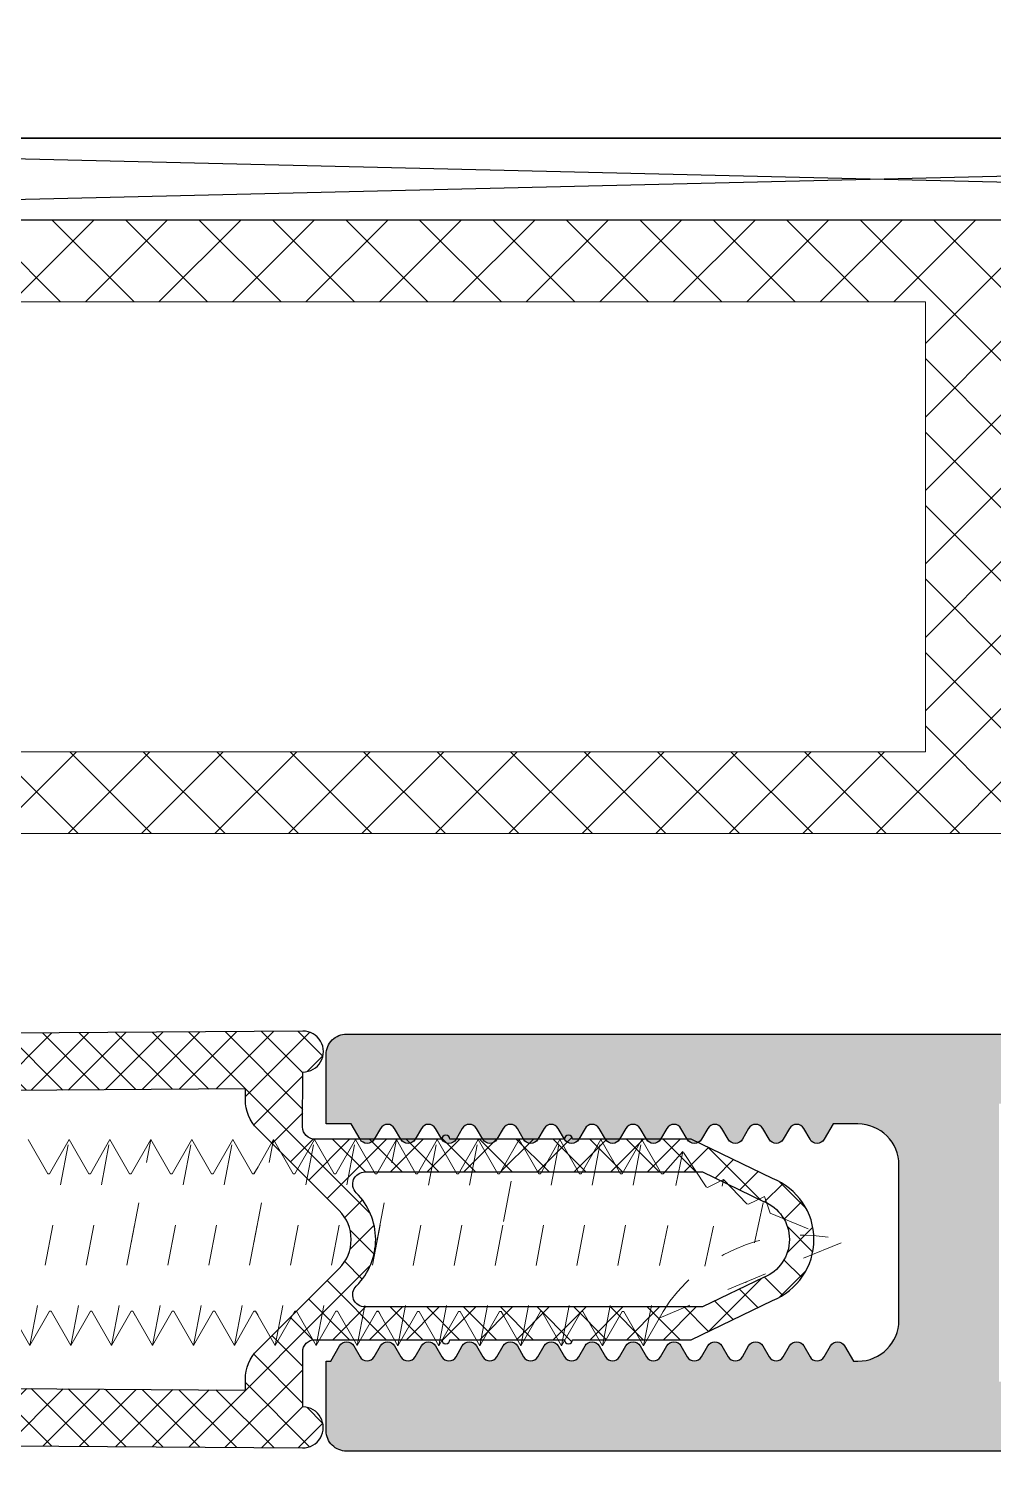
# Model space of a CAD drawing. Header units: inches. Extents: x -772 to 6765, y -813 to 4093.
# Drawn here: x -64.042 to -61.685, y 793.797 to 797.342 of the extents above; entities that cross this region are included whole.
import ezdxf

# ---------------------------------------------------------------- set-up
doc = ezdxf.new("R2010")
doc.units = ezdxf.units.IN
doc.header["$MEASUREMENT"] = 0
doc.linetypes.add('HIDDEN2', pattern=[0.1875, 0.125, -0.0625])
for name, color, linetype in [('aksoy_block', 7, 'Continuous'), ('aksoy_detaytarama', 252, 'Continuous'), ('aksoy_pvc', 245, 'Continuous'), ('H_FAC_Giydirme', 100, 'Continuous'), ('H_FAC_Metal', 181, 'Continuous')]:
    doc.layers.add(name, color=color, linetype=linetype)
doc.layers.add('aksoy_vida', color=8, linetype='Continuous', lineweight=0)

# ---------------------------------------------------------------- blocks, each defined once
blk = doc.blocks.new('RYN_0342506', base_point=(58, 24.6))
at = {"layer": 'aksoy_detaytarama', "ltscale": 0.1, "extrusion": (0, 0, -1)}
h = blk.add_hatch(color=256, dxfattribs=at)
h.dxf.hatch_style = 1
h.paths.add_polyline_path([(-88.14999999990687, 52.99999999976717), (-88.14999999990687, 46.1999999997206), (-74.44999999995343, 46.1999999997206), (-74.44999999995343, 52.99999999976717)], flags=16)
edge = h.paths.add_edge_path()
edge.add_arc((-87.64998842345085, 72.09998842305504), 0.5000115766671682, 450.0013265422685, 539.9986734577313)
edge.add_line((-88.14999999990687, 72.0999999998603), (-88.14999999990687, 54.69999999983702))
edge.add_line((-88.14999999990687, 54.6999999997206), (-58.49999999990541, 54.6999999997206))
edge.add_arc((-58.5, 54.1999999997206), 0.5, 360, 450, ccw=False)
edge.add_line((-58, 54.1999999997206), (-58, 52.49999999976717))
edge.add_line((-58, 52.49999999976717), (-58.11028856829944, 52.49999999976717))
edge.add_line((-58.11028856830671, 52.49999999976717), (-58.32679491925228, 52.12499999976717))
edge.add_arc((-58.5, 52.2249999998603), 0.199999999999917, 210.0000000000001, 329.99999999999994, ccw=False)
edge.add_line((-58.67320508067496, 52.12499999976717), (-58.82679491916133, 52.3910254035145))
edge.add_arc((-59, 52.2910254036542), 0.1999999999999153, 389.9999999999992, 510.0000000000007)
edge.add_line((-59.17320508067496, 52.3910254035145), (-59.32679491916133, 52.12499999976717))
edge.add_arc((-59.5, 52.2249999998603), 0.199999999999917, 210.0000000000001, 329.99999999999994, ccw=False)
edge.add_line((-59.67320508067496, 52.12499999976717), (-59.82679491916133, 52.3910254035145))
edge.add_arc((-60, 52.2910254036542), 0.1999999999999153, 389.9999999999992, 510.0000000000007)
edge.add_line((-60.17320508067496, 52.3910254035145), (-60.32679491916133, 52.12499999976717))
edge.add_arc((-60.5, 52.2249999998603), 0.199999999999917, 210.0000000000001, 329.99999999999994, ccw=False)
edge.add_line((-60.67320508067496, 52.12499999976717), (-60.82679491916133, 52.3910254035145))
edge.add_arc((-61, 52.2910254036542), 0.1999999999999153, 389.9999999999992, 510.0000000000007)
edge.add_line((-61.17320508067496, 52.3910254035145), (-61.32679491916133, 52.12499999976717))
edge.add_arc((-61.5, 52.2249999998603), 0.199999999999917, 210.0000000000001, 329.99999999999994, ccw=False)
edge.add_line((-61.67320508067496, 52.12499999976717), (-61.82679491916133, 52.3910254035145))
edge.add_arc((-62, 52.2910254036542), 0.1999999999999153, 389.9999999999992, 510.0000000000007)
edge.add_line((-62.17320508067496, 52.3910254035145), (-62.32679491916133, 52.12499999976717))
edge.add_arc((-62.5, 52.2249999998603), 0.199999999999917, 210.0000000000001, 329.99999999999994, ccw=False)
edge.add_line((-62.67320508067496, 52.12499999976717), (-62.82679491916133, 52.3910254035145))
edge.add_arc((-63, 52.2910254036542), 0.1999999999999153, 389.9999999999992, 510.0000000000007)
edge.add_line((-63.17320508067496, 52.3910254035145), (-63.32679491916133, 52.12499999976717))
edge.add_arc((-63.5, 52.2249999998603), 0.199999999999917, 210.0000000000001, 329.99999999999994, ccw=False)
edge.add_line((-63.67320508067496, 52.12499999976717), (-63.82679491916133, 52.3910254035145))
edge.add_arc((-64, 52.2910254036542), 0.1999999999999153, 389.9999999999992, 510.0000000000007)
edge.add_line((-64.17320508067496, 52.3910254035145), (-64.32679491916133, 52.12499999976717))
edge.add_arc((-64.5, 52.2249999998603), 0.199999999999917, 210.0000000000001, 329.99999999999994, ccw=False)
edge.add_line((-64.67320508067496, 52.12499999976717), (-64.82679491916133, 52.3910254035145))
edge.add_arc((-65, 52.2910254036542), 0.1999999999999153, 389.9999999999992, 510.0000000000007)
edge.add_line((-65.17320508067496, 52.3910254035145), (-65.32679491916133, 52.12499999976717))
edge.add_arc((-65.5, 52.2249999998603), 0.199999999999917, 210.0000000000001, 329.99999999999994, ccw=False)
edge.add_line((-65.67320508067496, 52.12499999976717), (-65.82679491916133, 52.3910254035145))
edge.add_arc((-66, 52.2910254036542), 0.1999999999999153, 389.9999999999992, 510.0000000000007)
edge.add_line((-66.17320508067496, 52.3910254035145), (-66.32679491916133, 52.12499999976717))
edge.add_arc((-66.5, 52.2249999998603), 0.199999999999917, 210.0000000000001, 329.99999999999994, ccw=False)
edge.add_line((-66.67320508067496, 52.12499999976717), (-66.82679491916133, 52.3910254035145))
edge.add_arc((-67, 52.2910254036542), 0.1999999999999153, 389.9999999999992, 510.0000000000007)
edge.add_line((-67.17320508067496, 52.3910254035145), (-67.32679491916133, 52.12499999976717))
edge.add_arc((-67.5, 52.2249999998603), 0.199999999999917, 210.0000000000001, 329.99999999999994, ccw=False)
edge.add_line((-67.67320508067496, 52.12499999976717), (-67.82679491916133, 52.3910254035145))
edge.add_arc((-68, 52.2910254036542), 0.1999999999999153, 389.9999999999992, 510.0000000000007)
edge.add_line((-68.17320508067496, 52.3910254035145), (-68.32679491916133, 52.12499999976717))
edge.add_arc((-68.5, 52.2249999998603), 0.199999999999917, 210.0000000000001, 329.99999999999994, ccw=False)
edge.add_line((-68.67320508067496, 52.12499999976717), (-68.82679491916133, 52.3910254035145))
edge.add_arc((-69, 52.2910254036542), 0.1999999999999153, 389.9999999999992, 510.0000000000007)
edge.add_line((-69.17320508067496, 52.3910254035145), (-69.32679491916133, 52.12499999976717))
edge.add_arc((-69.5, 52.2249999998603), 0.199999999999917, 210.0000000000001, 329.99999999999994, ccw=False)
edge.add_line((-69.67320508067496, 52.12499999976717), (-69.8267949174442, 52.3910254035145))
edge.add_arc((-69.99999999825377, 52.2910254036542), 0.1999999999999117, 389.9999999999974, 510.0000000000026)
edge.add_line((-70.17320507904515, 52.3910254035145), (-70.32679491924864, 52.12499999976717))
edge.add_arc((-70.5, 52.2249999998603), 0.199999999999917, 210.0000000000001, 329.99999999999994, ccw=False)
edge.add_line((-70.67320508067496, 52.12499999976717), (-70.88971143162053, 52.49999999976717))
edge.add_line((-70.88971143169329, 52.49999999976717), (-70.99999999998909, 52.49999999976717))
edge.add_arc((-71, 51.49999999976717), 0.9999999999999929, 449.9999999999995, 540.0000000000005)
edge.add_line((-72, 51.49999999976717), (-72, 47.6999999997206))
edge.add_arc((-71, 47.6999999997206), 1.000000000000007, 540.0000000000005, 629.9999999999995)
edge.add_line((-71, 46.6999999997206), (-70.3897114317042, 46.6999999997206))
edge.add_line((-70.38971143169329, 46.6999999997206), (-70.17320508074772, 47.0749999997206))
edge.add_arc((-70, 46.9749999998603), 0.199999999999917, 390.00000000000006, 509.9999999999999, ccw=False)
edge.add_line((-69.82679491920862, 47.0749999997206), (-69.67320508072225, 46.80897459597327))
edge.add_arc((-69.5, 46.9089745960664), 0.1999999999999135, 569.9999999999984, 690.0000000000016)
edge.add_line((-69.32679491920862, 46.80897459597327), (-69.17320508072225, 47.0749999997206))
edge.add_arc((-69, 46.9749999998603), 0.199999999999917, 390.00000000000006, 509.9999999999999, ccw=False)
edge.add_line((-68.82679491920862, 47.0749999997206), (-68.67320508072225, 46.80897459597327))
edge.add_arc((-68.5, 46.9089745960664), 0.1999999999999135, 569.9999999999984, 690.0000000000016)
edge.add_line((-68.32679491920862, 46.80897459597327), (-68.17320508072225, 47.0749999997206))
edge.add_arc((-68, 46.9749999998603), 0.199999999999917, 390.00000000000006, 509.9999999999999, ccw=False)
edge.add_line((-67.82679491920862, 47.0749999997206), (-67.67320508072225, 46.80897459597327))
edge.add_arc((-67.5, 46.9089745960664), 0.1999999999999135, 569.9999999999984, 690.0000000000016)
edge.add_line((-67.32679491920862, 46.80897459597327), (-67.17320508072225, 47.0749999997206))
edge.add_arc((-67, 46.9749999998603), 0.199999999999917, 390.00000000000006, 509.9999999999999, ccw=False)
edge.add_line((-66.82679491920862, 47.0749999997206), (-66.67320508072225, 46.80897459597327))
edge.add_arc((-66.5, 46.9089745960664), 0.1999999999999135, 569.9999999999984, 690.0000000000016)
edge.add_line((-66.32679491920862, 46.80897459597327), (-66.17320508072225, 47.0749999997206))
edge.add_arc((-66, 46.9749999998603), 0.199999999999917, 390.00000000000006, 509.9999999999999, ccw=False)
edge.add_line((-65.82679491920862, 47.0749999997206), (-65.67320508072225, 46.80897459597327))
edge.add_arc((-65.5, 46.9089745960664), 0.1999999999999135, 569.9999999999984, 690.0000000000016)
edge.add_line((-65.32679491920862, 46.80897459597327), (-65.17320508072225, 47.0749999997206))
edge.add_arc((-65, 46.9749999998603), 0.199999999999917, 390.00000000000006, 509.9999999999999, ccw=False)
edge.add_line((-64.82679491920862, 47.0749999997206), (-64.67320508072225, 46.80897459597327))
edge.add_arc((-64.5, 46.9089745960664), 0.1999999999999135, 569.9999999999984, 690.0000000000016)
edge.add_line((-64.32679491920862, 46.80897459597327), (-64.17320508072225, 47.0749999997206))
edge.add_arc((-64, 46.9749999998603), 0.199999999999917, 390.00000000000006, 509.9999999999999, ccw=False)
edge.add_line((-63.82679491920862, 47.0749999997206), (-63.67320508072225, 46.80897459597327))
edge.add_arc((-63.5, 46.9089745960664), 0.1999999999999135, 569.9999999999984, 690.0000000000016)
edge.add_line((-63.32679491920862, 46.80897459597327), (-63.17320508072225, 47.0749999997206))
edge.add_arc((-63, 46.9749999998603), 0.199999999999917, 390.00000000000006, 509.9999999999999, ccw=False)
edge.add_line((-62.82679491920862, 47.0749999997206), (-62.67320508072225, 46.80897459597327))
edge.add_arc((-62.5, 46.9089745960664), 0.1999999999999135, 569.9999999999984, 690.0000000000016)
edge.add_line((-62.32679491920862, 46.80897459597327), (-62.17320508072225, 47.0749999997206))
edge.add_arc((-62, 46.9749999998603), 0.199999999999917, 390.00000000000006, 509.9999999999999, ccw=False)
edge.add_line((-61.82679491920862, 47.0749999997206), (-61.67320508072225, 46.80897459597327))
edge.add_arc((-61.5, 46.9089745960664), 0.1999999999999135, 569.9999999999984, 690.0000000000016)
edge.add_line((-61.32679491920862, 46.80897459597327), (-61.17320508072225, 47.0749999997206))
edge.add_arc((-61, 46.9749999998603), 0.199999999999917, 390.00000000000006, 509.9999999999999, ccw=False)
edge.add_line((-60.82679491920862, 47.0749999997206), (-60.67320508072225, 46.80897459597327))
edge.add_arc((-60.5, 46.9089745960664), 0.1999999999999135, 569.9999999999984, 690.0000000000016)
edge.add_line((-60.32679491920862, 46.80897459597327), (-60.17320508072225, 47.0749999997206))
edge.add_arc((-60, 46.9749999998603), 0.199999999999917, 390.00000000000006, 509.9999999999999, ccw=False)
edge.add_line((-59.82679491920862, 47.0749999997206), (-59.67320508072225, 46.80897459597327))
edge.add_arc((-59.5, 46.9089745960664), 0.1999999999999135, 569.9999999999984, 690.0000000000016)
edge.add_line((-59.32679491920862, 46.80897459597327), (-59.17320508072225, 47.0749999997206))
edge.add_arc((-59, 46.9749999998603), 0.199999999999917, 390.00000000000006, 509.9999999999999, ccw=False)
edge.add_line((-58.82679491920862, 47.0749999997206), (-58.61028856826306, 46.6999999997206))
edge.add_line((-58.61028856830671, 46.6999999997206), (-58.00000000000728, 46.6999999997206))
edge.add_line((-58, 46.6999999997206), (-58, 44.99999999976717))
edge.add_arc((-58.5, 44.99999999976717), 0.5000000000000142, 270.0000000000016, 359.99999999999835, ccw=False)
edge.add_line((-58.5, 44.49999999976717), (-88.15000000000146, 44.49999999976718))
edge.add_line((-88.14999999990687, 44.49999999976717), (-88.14999999990687, 27.09999999974389))
edge.add_arc((-87.64998842345085, 27.1000115761999), 0.5000115766671673, 540.0013265422685, 629.9986734577316)
edge.add_line((-87.64999999990687, 26.5999999998603), (-79.8499999999076, 26.5999999998603))
edge.add_line((-79.84999999997672, 26.5999999998603), (-79.84999999997672, 32.90099999983795))
edge.add_arc((-78.64999999990687, 32.90099999983795), 1.200000000035305, 450.00000000165096, 540.0000000016495, ccw=False)
edge.add_line((-78.64999999990687, 34.10099999979138), (-75.14999999760039, 34.10099999979138))
edge.add_arc((-75.14999999769498, 33.60099999979138), 0.4999999999997726, 359.9999999999739, 450.00000000002603, ccw=False)
edge.add_line((-74.64999999769498, 33.60099999979138), (-74.64999999769498, 32.20163505629171))
edge.add_arc((-74.9499884248944, 32.19899999978952), 0.2999999999957435, 269.9999999913433, 360.50326520220784, ccw=False)
edge.add_line((-74.9499884248944, 31.89899999974295), (-75.14998842477507, 31.89899999974295))
edge.add_arc((-75.14998842484783, 32.39899999974295), 0.5000000000195541, 539.99999996222, 629.9999999977592, ccw=False)
edge.add_line((-75.64998842484783, 32.39899999997579), (-75.64998842456771, 32.89899999962654))
edge.add_line((-75.64998842449859, 32.89899999974295), (-77.6499999999287, 32.89886030764319))
edge.add_line((-77.64999999990687, 32.89886030764319), (-77.64999967836047, 29.59892105893232))
edge.add_line((-77.64999967836775, 29.59892105893232), (-77.84999967836848, 29.39892105897889))
edge.add_line((-77.8499996784376, 29.39892105897889), (-77.65000032152966, 29.19892105902545))
edge.add_line((-77.6500003215624, 29.19892105902545), (-77.65000000001237, 25.89899999974295))
edge.add_line((-77.64999999990687, 25.89899999974295), (-75.64999999990687, 25.89899999974295))
edge.add_line((-75.64999999990687, 25.89899999974295), (-75.64999999760039, 26.39899999974295))
edge.add_arc((-75.14999999769498, 26.39899999974295), 0.4999999999997726, 449.9999999999739, 540.0000000000261, ccw=False)
edge.add_line((-75.14999999769498, 26.89899999974295), (-74.94999999769789, 26.89899999974295))
edge.add_arc((-74.94999999762513, 26.59899999969639), 0.300000000025193, 359.999999995918, 449.99999999574385, ccw=False)
edge.add_line((-74.64999999769498, 26.59899999969639), (-74.65000000000146, 25.09999999892898))
edge.add_arc((-75.14999999990687, 25.0999999998603), 0.49999999997695, 269.99999999735866, 359.9999999092598, ccw=False)
edge.add_line((-75.14999999990687, 24.5999999998603), (-220.6499999999069, 24.59999999986033))
edge.add_arc((-220.6499969592551, 25.10000304039568), 0.5000030407071934, 540.0003484361993, 629.9996515638006, ccw=False)
edge.add_line((-221.1499999999069, 25.0999999998603), (-221.1499999999069, 74.0999999998603))
edge.add_arc((-220.6499969592551, 74.0999969590921), 0.5000030407071934, 450.0003484361994, 539.9996515638006, ccw=False)
edge.add_line((-220.6499999999069, 74.5999999998603), (-75.14999999990687, 74.59999999986027))
edge.add_arc((-75.14999999990687, 74.0999999998603), 0.4999999999769536, 360.00000009074057, 450.0000000026409, ccw=False)
edge.add_line((-74.64999999990687, 74.1000000005588), (-74.64999999760039, 72.60099999979138))
edge.add_arc((-74.94999999762513, 72.60099999979138), 0.3000000000251944, 270.0000000042559, 360.0000000040817, ccw=False)
edge.add_line((-74.94999999762513, 72.30099999974482), (-75.14999999762222, 72.30099999974482))
edge.add_arc((-75.14999999769498, 72.80099999974482), 0.4999999999997726, 179.9999999999739, 270.00000000002603, ccw=False)
edge.add_line((-75.64999999769498, 72.80099999974482), (-75.65000000000146, 73.30099999974482))
edge.add_line((-75.64999999990687, 73.30099999974482), (-77.64999999990687, 73.30099999974482))
edge.add_line((-77.64999999990687, 73.30099999974482), (-77.6500003214569, 70.00107894046232))
edge.add_line((-77.6500003215624, 70.00107894046232), (-77.84999967847034, 69.80107894050889))
edge.add_line((-77.8499996784376, 69.80107894050889), (-77.64999967843687, 69.60107894055545))
edge.add_line((-77.64999967836775, 69.60107894055545), (-77.64999999991414, 66.30113969184458))
edge.add_line((-77.64999999990687, 66.30113969184458), (-75.64998842447676, 66.30099999974482))
edge.add_line((-75.64998842449859, 66.30099999974482), (-75.64998842477871, 66.80099999939557))
edge.add_arc((-75.14998842484783, 66.80099999974482), 0.5000000000195541, 450.0000000022407, 540.00000003778, ccw=False)
edge.add_line((-75.14998842484783, 67.30099999974482), (-74.94998842496716, 67.30099999974482))
edge.add_arc((-74.9499884248944, 67.00099999969825), 0.2999999999957454, 359.496734797793, 450.00000000865623, ccw=False)
edge.add_line((-74.64999999769498, 66.99836494331248), (-74.64999999769498, 65.5989999998128))
edge.add_arc((-75.14999999769498, 65.59899999969639), 0.4999999999997726, 269.9999999999739, 360.00000000002603, ccw=False)
edge.add_line((-75.14999999769498, 65.09899999969639), (-78.65000000000146, 65.09899999969639))
edge.add_arc((-78.64999999990687, 66.29899999988265), 1.200000000035288, 539.9999999983498, 629.9999999983497, ccw=False)
edge.add_line((-79.84999999997672, 66.29899999988265), (-79.84999999997672, 72.5999999998603))
edge.add_line((-79.84999999997672, 72.5999999998603), (-87.64999999997599, 72.5999999998603))
h.paths.add_polyline_path([(-218.6499999999069, 72.39999999967404), (-203.1499999999069, 72.39999999967404), (-202.1499999999069, 72.0999999998603), (-184.1499999999069, 72.0999999998603), (-183.1499999999069, 72.39999999967404), (-132.1499999999069, 72.39999999967404), (-131.1499999999069, 72.0999999998603), (-127.1499999999069, 72.0999999998603), (-126.1499999999069, 72.39999999967404), (-90.14999999990687, 72.39999999967404), (-90.14999999990687, 26.7999999995809), (-126.1499999999069, 26.7999999995809), (-127.1499999999069, 27.0999999998603), (-131.1499999999069, 27.0999999998603), (-132.1499999999069, 26.7999999995809), (-183.1539999999804, 26.7999999995809), (-183.1499999999069, 26.7999999995809), (-184.1499999999069, 27.0999999998603), (-202.1499999999069, 27.0999999998603), (-203.1499999999069, 26.7999999995809), (-218.6499999999069, 26.7999999995809)], flags=16)
at = {"layer": 'H_FAC_Giydirme', "extrusion": (0, 0, -1)}
blk.add_lwpolyline([(-88.14999999990687, 54.6999999997206), (-58.5, 54.6999999997206, -0.414213562373095), (-58, 54.1999999997206), (-58, 52.49999999976717), (-58.11028856830671, 52.49999999976717), (-58.32679491920862, 52.12499999976717, -0.577350269189625), (-58.67320508067496, 52.12499999976717), (-58.82679491920862, 52.3910254035145, 0.5773502691896374), (-59.17320508067496, 52.3910254035145), (-59.32679491920862, 52.12499999976717, -0.577350269189625), (-59.67320508067496, 52.12499999976717), (-59.82679491920862, 52.3910254035145, 0.5773502691896374), (-60.17320508067496, 52.3910254035145), (-60.32679491920862, 52.12499999976717, -0.577350269189625), (-60.67320508067496, 52.12499999976717), (-60.82679491920862, 52.3910254035145, 0.5773502691896374), (-61.17320508067496, 52.3910254035145), (-61.32679491920862, 52.12499999976717, -0.577350269189625), (-61.67320508067496, 52.12499999976717), (-61.82679491920862, 52.3910254035145, 0.5773502691896374), (-62.17320508067496, 52.3910254035145), (-62.32679491920862, 52.12499999976717, -0.577350269189625), (-62.67320508067496, 52.12499999976717), (-62.82679491920862, 52.3910254035145, 0.5773502691896374), (-63.17320508067496, 52.3910254035145), (-63.32679491920862, 52.12499999976717, -0.577350269189625), (-63.67320508067496, 52.12499999976717), (-63.82679491920862, 52.3910254035145, 0.5773502691896374), (-64.17320508067496, 52.3910254035145), (-64.32679491920862, 52.12499999976717, -0.577350269189625), (-64.67320508067496, 52.12499999976717), (-64.82679491920862, 52.3910254035145, 0.5773502691896374), (-65.17320508067496, 52.3910254035145), (-65.32679491920862, 52.12499999976717, -0.577350269189625), (-65.67320508067496, 52.12499999976717), (-65.82679491920862, 52.3910254035145, 0.5773502691896374), (-66.17320508067496, 52.3910254035145), (-66.32679491920862, 52.12499999976717, -0.577350269189625), (-66.67320508067496, 52.12499999976717), (-66.82679491920862, 52.3910254035145, 0.5773502691896374), (-67.17320508067496, 52.3910254035145), (-67.32679491920862, 52.12499999976717, -0.577350269189625), (-67.67320508067496, 52.12499999976717), (-67.82679491920862, 52.3910254035145, 0.5773502691896374), (-68.17320508067496, 52.3910254035145), (-68.32679491920862, 52.12499999976717, -0.577350269189625), (-68.67320508067496, 52.12499999976717), (-68.82679491920862, 52.3910254035145, 0.5773502691896374), (-69.17320508067496, 52.3910254035145), (-69.32679491920862, 52.12499999976717, -0.577350269189625), (-69.67320508067496, 52.12499999976717), (-69.8267949174624, 52.3910254035145, 0.5773502691896581), (-70.17320507904515, 52.3910254035145), (-70.32679491920862, 52.12499999976717, -0.577350269189625), (-70.67320508067496, 52.12499999976717), (-70.88971143169329, 52.49999999976717), (-71, 52.49999999976717, 0.4142135623730992), (-72, 51.49999999976717), (-72, 47.6999999997206, 0.4142135623730909), (-71, 46.6999999997206), (-70.38971143169329, 46.6999999997206), (-70.17320508067496, 47.0749999997206, -0.577350269189625), (-69.82679491920862, 47.0749999997206), (-69.67320508067496, 46.80897459597327, 0.5773502691896415), (-69.32679491920862, 46.80897459597327), (-69.17320508067496, 47.0749999997206, -0.577350269189625), (-68.82679491920862, 47.0749999997206), (-68.67320508067496, 46.80897459597327, 0.5773502691896415), (-68.32679491920862, 46.80897459597327), (-68.17320508067496, 47.0749999997206, -0.577350269189625), (-67.82679491920862, 47.0749999997206), (-67.67320508067496, 46.80897459597327, 0.5773502691896415), (-67.32679491920862, 46.80897459597327), (-67.17320508067496, 47.0749999997206, -0.577350269189625), (-66.82679491920862, 47.0749999997206), (-66.67320508067496, 46.80897459597327, 0.5773502691896415), (-66.32679491920862, 46.80897459597327), (-66.17320508067496, 47.0749999997206, -0.577350269189625), (-65.82679491920862, 47.0749999997206), (-65.67320508067496, 46.80897459597327, 0.5773502691896415), (-65.32679491920862, 46.80897459597327), (-65.17320508067496, 47.0749999997206, -0.577350269189625), (-64.82679491920862, 47.0749999997206), (-64.67320508067496, 46.80897459597327, 0.5773502691896415), (-64.32679491920862, 46.80897459597327), (-64.17320508067496, 47.0749999997206, -0.577350269189625), (-63.82679491920862, 47.0749999997206), (-63.67320508067496, 46.80897459597327, 0.5773502691896415), (-63.32679491920862, 46.80897459597327), (-63.17320508067496, 47.0749999997206, -0.577350269189625), (-62.82679491920862, 47.0749999997206), (-62.67320508067496, 46.80897459597327, 0.5773502691896415), (-62.32679491920862, 46.80897459597327), (-62.17320508067496, 47.0749999997206, -0.577350269189625), (-61.82679491920862, 47.0749999997206), (-61.67320508067496, 46.80897459597327, 0.5773502691896415), (-61.32679491920862, 46.80897459597327), (-61.17320508067496, 47.0749999997206, -0.577350269189625), (-60.82679491920862, 47.0749999997206), (-60.67320508067496, 46.80897459597327, 0.5773502691896415), (-60.32679491920862, 46.80897459597327), (-60.17320508067496, 47.0749999997206, -0.577350269189625), (-59.82679491920862, 47.0749999997206), (-59.67320508067496, 46.80897459597327, 0.5773502691896415), (-59.32679491920862, 46.80897459597327), (-59.17320508067496, 47.0749999997206, -0.577350269189625), (-58.82679491920862, 47.0749999997206), (-58.61028856830671, 46.6999999997206), (-58, 46.6999999997206), (-58, 44.99999999976717, -0.4142135623730784), (-58.5, 44.49999999976717), (-88.14999999990687, 44.49999999976717)], format="xyb", dxfattribs=at)
blk = doc.blocks.new('RYN_0535472', base_point=(-3.157513, 0))
at = {"layer": 'aksoy_vida', "linetype": 'HIDDEN2', "ltscale": 0.2}
for p, q in [((34.36511000000019, 6.515207000000373), (33.88521300000002, 5.675317000000177)), ((34.36511000000019, 6.515207000000373), (35.32499999999982, 1.475864000000001)), ((34.84508800000003, 5.675317000000177), (34.36511000000019, 6.515207000000373)), ((35.36497999999983, 6.515207000000373), (34.88508300000012, 5.675317000000177)), ((35.36497999999983, 6.515207000000373), (36.32486999999992, 1.475864000000001)), ((35.84495699999979, 5.675317000000177), (35.36497999999983, 6.515207000000373)), ((36.36484999999993, 6.515207000000373), (35.88495199999988, 5.675317000000177)), ((36.36484999999993, 6.515207000000373), (36.94336999999996, 3.47801999999956)), ((36.8448269999999, 5.675317000000177), (36.36484999999993, 6.515207000000373)), ((37.36511000000019, 6.515207000000373), (36.88521300000002, 5.675317000000177)), ((37.36511000000019, 6.515207000000373), (38.32499999999982, 1.475864000000001)), ((37.84508800000003, 5.675317000000177), (37.36511000000019, 6.515207000000373)), ((38.36497999999983, 6.515207000000373), (37.88508300000012, 5.675317000000177)), ((38.36497999999983, 6.515207000000373), (39.32486999999992, 1.475864000000001)), ((38.84495699999979, 5.675317000000177), (38.36497999999983, 6.515207000000373)), ((39.36484999999993, 6.515207000000373), (38.88495199999988, 5.675317000000177)), ((39.36484999999993, 6.515207000000373), (39.94336999999996, 3.47801999999956)), ((39.8448269999999, 5.675317000000177), (39.36484999999993, 6.515207000000373)), ((40.36511000000019, 6.515207000000373), (39.88521300000002, 5.675317000000177)), ((40.36511000000019, 6.515207000000373), (41.32499999999982, 1.475864000000001)), ((40.84508800000003, 5.675317000000177), (40.36511000000019, 6.515207000000373)), ((41.36497999999983, 6.515207000000373), (40.88508300000012, 5.675317000000177)), ((41.36497999999983, 6.515207000000373), (42.32486999999992, 1.475864000000001)), ((41.84495699999979, 5.675317000000177), (41.36497999999983, 6.515207000000373)), ((42.36484999999993, 6.515207000000373), (41.88495199999988, 5.675317000000177)), ((42.36484999999993, 6.515207000000373), (42.94336999999996, 3.47801999999956)), ((42.8448269999999, 5.675317000000177), (42.36484999999993, 6.515207000000373)), ((43.36511000000019, 6.518694000000323), (42.88521300000002, 5.678804000000127)), ((43.36511000000019, 6.518694000000323), (44.32499999999982, 1.47935200000029)), ((43.84508800000003, 5.678804000000127), (43.36511000000019, 6.518694000000323)), ((44.36497999999983, 6.518694000000323), (43.88508300000012, 5.678804000000127)), ((44.36497999999983, 6.518694000000323), (45.32486999999992, 1.47935200000029)), ((44.84495699999979, 5.678804000000127), (44.36497999999983, 6.518694000000323)), ((45.36484999999993, 6.518694000000323), (44.88495199999988, 5.678804000000127)), ((45.36484999999993, 6.518694000000323), (45.94336999999996, 3.48150700000042)), ((45.8448269999999, 5.678804000000127), (45.36484999999993, 6.518694000000323)), ((45.94336999999996, 5.781272999999601), (46.36471900000015, 6.518694000000323)), ((46.36471900000015, 6.518694000000323), (47.32460899999978, 1.47935200000029)), ((46.844697, 5.678804000000127), (46.36471900000015, 6.518694000000323)), ((47.3645889999998, 6.518694000000323), (46.8846910000002, 5.678804000000127)), ((47.3645889999998, 6.518694000000323), (48.324478, 1.47935200000029)), ((47.84456600000021, 5.678804000000127), (47.3645889999998, 6.518694000000323)), ((48.36445800000001, 6.518694000000323), (47.88456099999985, 5.678804000000127)), ((48.36445800000001, 6.518694000000323), (49.3243480000001, 1.47935200000029)), ((48.84443599999986, 5.678804000000127), (48.36445800000001, 6.518694000000323)), ((49.36432800000011, 6.518694000000323), (48.88443000000007, 5.678804000000127)), ((49.36432800000011, 6.518694000000323), (50.3242180000002, 1.770513999999821)), ((49.84430500000008, 5.678804000000127), (49.36432800000011, 6.518694000000323)), ((34.88508300000012, 5.675317000000177), (34.84508800000003, 5.675317000000177)), ((35.88495199999988, 5.675317000000177), (35.84495699999979, 5.675317000000177)), ((36.84337000000005, 5.678549999999632), (36.84521799999993, 5.675317000000177)), ((36.88482199999999, 5.675317000000177), (36.8448269999999, 5.675317000000177)), ((36.88521300000002, 5.675317000000177), (36.84521799999993, 5.675317000000177)), ((36.88482199999999, 5.675317000000177), (36.94336999999996, 5.777785000000222)), ((37.88508300000012, 5.675317000000177), (37.84508800000003, 5.675317000000177)), ((38.88495199999988, 5.675317000000177), (38.84495699999979, 5.675317000000177)), ((39.84337000000005, 5.678549999999632), (39.84521799999993, 5.675317000000177)), ((39.88482199999999, 5.675317000000177), (39.8448269999999, 5.675317000000177)), ((39.88521300000002, 5.675317000000177), (39.84521799999993, 5.675317000000177)), ((39.88482199999999, 5.675317000000177), (39.94336999999996, 5.777785000000222)), ((40.88508300000012, 5.675317000000177), (40.84508800000003, 5.675317000000177)), ((41.88495199999988, 5.675317000000177), (41.84495699999979, 5.675317000000177)), ((42.84337000000005, 5.682036999999582), (42.84521799999993, 5.678804000000127)), ((42.88482199999999, 5.675317000000177), (42.8448269999999, 5.675317000000177)), ((42.88521300000002, 5.678804000000127), (42.84521799999993, 5.678804000000127)), ((42.88482199999999, 5.675317000000177), (42.94336999999996, 5.777785000000222)), ((43.88508300000012, 5.678804000000127), (43.84508800000003, 5.678804000000127)), ((44.88495199999988, 5.678804000000127), (44.84495699999979, 5.678804000000127)), ((45.88482199999999, 5.678804000000127), (45.8448269999999, 5.678804000000127)), ((45.88482199999999, 5.678804000000127), (45.94336999999996, 5.781272999999601)), ((46.8846910000002, 5.678804000000127), (46.844697, 5.678804000000127)), ((47.88456099999985, 5.678804000000127), (47.84456600000021, 5.678804000000127)), ((48.88443000000007, 5.678804000000127), (48.84443599999986, 5.678804000000127)), ((54.19793200000004, 3.999050000000352), (49.75178199999982, 5.840704999999616)), ((51.86805400000003, 4.983586999999716), (51.87265800000023, 4.962209999999686)), ((50.86818499999981, 4.569427999999789), (51.32408699999996, 2.452554000000418)), ((36.84337000000005, 4.005065999999715), (37.32513100000006, 1.475864000000001)), ((39.84337000000005, 4.005065999999715), (40.32513100000006, 1.475864000000001)), ((42.84337000000005, 4.008554000000004), (43.32513100000006, 1.47935200000029)), ((52.08009600000014, 3.999023000000307), (52.32395700000006, 2.866713000000345)), ((52.46392900000001, 3.280802000000222), (54.19786699999986, 3.999023000000307)), ((45.94336999999996, 3.48150700000042), (46.32473900000014, 1.47935200000029)), ((52.46392900000001, 3.280802000000222), (52.32395700000006, 2.866713000000345)), ((51.89526999999998, 3.045256999999765), (51.32408699999996, 2.452554000000418)), ((51.89526999999998, 3.045256999999765), (51.93222100000003, 3.060561999999663)), ((52.32395700000006, 2.866713000000345), (51.93222100000003, 3.060561999999663)), ((50.89540100000022, 2.631097000000409), (50.3242180000002, 1.770513999999821)), ((50.89540100000022, 2.631097000000409), (50.93235099999993, 2.646402000000307)), ((51.32408699999996, 2.452554000000418), (50.93235099999993, 2.646402000000307)), ((34.80510800000002, 2.315754999999626), (34.32513100000006, 1.475864000000001)), ((34.80510800000002, 2.315754999999626), (34.84510300000011, 2.315754999999626)), ((35.32499999999982, 1.475864000000001), (34.84510300000011, 2.315754999999626)), ((35.80497800000012, 2.315754999999626), (35.32499999999982, 1.475864000000001)), ((35.80497800000012, 2.315754999999626), (35.84497199999987, 2.315754999999626)), ((36.32486999999992, 1.475864000000001), (35.84497199999987, 2.315754999999626)), ((36.80484699999988, 2.315754999999626), (36.32486999999992, 1.475864000000001)), ((36.80484699999988, 2.315754999999626), (36.84484199999997, 2.315754999999626)), ((36.84337000000005, 2.315754999999626), (36.84523300000001, 2.315754999999626)), ((36.84484199999997, 2.315754999999626), (36.94336999999996, 2.143315999999686)), ((37.32513100000006, 1.475864000000001), (36.84523300000001, 2.315754999999626)), ((37.80510800000002, 2.315754999999626), (37.32513100000006, 1.475864000000001)), ((37.80510800000002, 2.315754999999626), (37.84510300000011, 2.315754999999626)), ((38.32499999999982, 1.475864000000001), (37.84510300000011, 2.315754999999626)), ((38.80497800000012, 2.315754999999626), (38.32499999999982, 1.475864000000001)), ((38.80497800000012, 2.315754999999626), (38.84497199999987, 2.315754999999626)), ((39.32486999999992, 1.475864000000001), (38.84497199999987, 2.315754999999626)), ((39.80484699999988, 2.315754999999626), (39.32486999999992, 1.475864000000001)), ((39.80484699999988, 2.315754999999626), (39.84484199999997, 2.315754999999626)), ((39.84337000000005, 2.315754999999626), (39.84523300000001, 2.315754999999626)), ((39.84484199999997, 2.315754999999626), (39.94336999999996, 2.143315999999686)), ((40.32513100000006, 1.475864000000001), (39.84523300000001, 2.315754999999626)), ((40.80510800000002, 2.315754999999626), (40.32513100000006, 1.475864000000001)), ((40.80510800000002, 2.315754999999626), (40.84510300000011, 2.315754999999626)), ((41.32499999999982, 1.475864000000001), (40.84510300000011, 2.315754999999626)), ((41.80497800000012, 2.315754999999626), (41.32499999999982, 1.475864000000001)), ((41.80497800000012, 2.315754999999626), (41.84497199999987, 2.315754999999626)), ((42.32486999999992, 1.475864000000001), (41.84497199999987, 2.315754999999626)), ((42.80484699999988, 2.315754999999626), (42.32486999999992, 1.475864000000001)), ((42.80484699999988, 2.315754999999626), (42.84484199999997, 2.315754999999626)), ((42.84337000000005, 2.319241999999576), (42.84523300000001, 2.319241999999576)), ((42.84484199999997, 2.315754999999626), (42.94336999999996, 2.143315999999686)), ((43.32513100000006, 1.47935200000029), (42.84523300000001, 2.319241999999576)), ((43.80510800000002, 2.319241999999576), (43.32513100000006, 1.47935200000029)), ((43.80510800000002, 2.319241999999576), (43.84510300000011, 2.319241999999576)), ((44.32499999999982, 1.47935200000029), (43.84510300000011, 2.319241999999576)), ((44.80497800000012, 2.319241999999576), (44.32499999999982, 1.47935200000029)), ((44.80497800000012, 2.319241999999576), (44.84497199999987, 2.319241999999576)), ((45.32486999999992, 1.47935200000029), (44.84497199999987, 2.319241999999576)), ((45.80484699999988, 2.319241999999576), (45.32486999999992, 1.47935200000029)), ((45.80484699999988, 2.319241999999576), (45.84484199999997, 2.319241999999576)), ((45.84484199999997, 2.319241999999576), (45.94336999999996, 2.146802999999636)), ((45.94336999999996, 2.146802999999636), (46.32473900000014, 1.47935200000029)), ((46.80471699999998, 2.319241999999576), (46.32473900000014, 1.47935200000029)), ((46.80471699999998, 2.319241999999576), (46.84471200000007, 2.319241999999576)), ((47.32460899999978, 1.47935200000029), (46.84471200000007, 2.319241999999576)), ((47.8045860000002, 2.319241999999576), (47.32460899999978, 1.47935200000029)), ((47.8045860000002, 2.319241999999576), (47.84458099999983, 2.319241999999576)), ((48.324478, 1.47935200000029), (47.84458099999983, 2.319241999999576)), ((48.80445599999985, 2.319241999999576), (48.324478, 1.47935200000029)), ((48.80445599999985, 2.319241999999576), (48.84445099999994, 2.319241999999576)), ((49.3243480000001, 1.47935200000029), (48.84445099999994, 2.319241999999576)), ((49.80432500000006, 2.319241999999576), (49.3243480000001, 1.47935200000029)), ((49.80432500000006, 2.319241999999576), (49.84432000000015, 2.319241999999576)), ((50.3242180000002, 1.770513999999821), (49.84432000000015, 2.319241999999576))]:
    blk.add_line(p, q, dxfattribs=at)
blk.add_arc((53.22116000000005, 7.801327999999558), 3.988515, 212.1514340000221, 279.5224109999934, dxfattribs=at)
blk = doc.blocks.new('0340074b')
at = {"layer": 'aksoy_detaytarama'}
h = blk.add_hatch(dxfattribs=at)
h.set_pattern_fill('ANSI37', color=256, scale=0.2, angle=2.544443745170813e-14)
h.set_pattern_definition([(45.00000000000003, (-295273.4043328992, 750792.3872998242), (-0.4490128060534578, 0.4490128060534575), []), (135, (-295273.4043328992, 750792.3872998242), (-0.4490128060534575, -0.4490128060534578), [])])
edge = h.paths.add_edge_path()
edge.add_line((4.094015585375018, -0.4901000000536442), (4.094015585375018, -0.4932000000262633))
edge.add_line((4.094015585375018, -0.4932000000262633), (2.751015585381538, -0.498299999977462))
edge.add_arc((2.749999033127045, -0.1983182740369533), 0.2999834483379584, 179.9965097324942, 270.19415826317163, ccw=False)
edge.add_line((2.450015585345682, -0.1983000000473112), (2.450015585345682, 2.900600000051782))
edge.add_arc((2.450014095601418, 3.000600000028498), 0.09999999998781361, 270.0008535605887, 449.9991464394113)
edge.add_line((2.450015585345682, 3.100600000005215), (2.450015585345682, 5.900600000051782))
edge.add_arc((2.450014095601418, 6.000600000028498), 0.09999999998781361, 270.0008535605887, 449.9991464394113)
edge.add_line((2.450015585345682, 6.100600000005215), (2.450015585345682, 9.000600000028498))
edge.add_line((2.450015585345682, 9.000600000028498), (1.489015585393645, 10.98529999994207))
edge.add_arc((1.558539224788547e-05, 10.40147761623884), 1.599365366549207, 21.40966153358984, 158.5903384664102)
edge.add_line((-1.488984414609149, 10.98529999994207), (-2.449984414619394, 9.000600000028498))
edge.add_line((-2.449984414619394, 9.000600000028498), (-2.449984414619394, 6.100600000005215))
edge.add_arc((-2.449982924875073, 6.000600000028498), 0.09999999998781361, 90.00085356062124, 269.9991464393788)
edge.add_line((-2.449984414619394, 5.900600000051782), (-2.449984414619394, 3.100600000005215))
edge.add_arc((-2.449982924875073, 3.000600000028498), 0.09999999998781361, 90.00085356062124, 269.9991464393788)
edge.add_line((-2.449984414619394, 2.900600000051782), (-2.449984414619394, -0.1994000000413507))
edge.add_arc((-2.749989993635162, -0.1993944209557317), 0.3000055790676448, 270.0010654959331, 359.99893449295, ccw=False)
edge.add_line((-2.749984414607752, -0.4993999999715015), (-4.09398441464873, -0.4938000000547618))
edge.add_arc((-4.593991375746374, -0.4919234357433311), 0.5000104825298316, 359.7849655733303, 540.4785945401944)
edge.add_line((-5.09398441464873, -0.4960999999893829), (-4.903984414646402, -27.9035000000149))
edge.add_arc((-4.603910348003448, -27.89939790541696), 0.3001021037109375, 180.7832001985667, 269.9858591236064)
edge.add_line((-4.603984414658044, -28.19949999998789), (-2.999984414607752, -28.19949999998789))
edge.add_arc((-2.999991863329143, -27.69949999998789), 0.5000000000554834, 270.0008535605969, 449.9991464394031)
edge.add_line((-2.999984414607752, -27.19949999998789), (-3.499984414607752, -27.19949999998789))
edge.add_line((-3.499984414607752, -27.19949999998789), (-3.499984414607752, -25.19949999998789))
edge.add_line((-3.499984414607752, -25.19949999998789), (-1.613984414609149, -25.19949999998789))
edge.add_arc((-1.614080427599635, -24.19978368183715), 0.9997163227613011, 270.0055027001325, 315.0153874085563)
edge.add_line((-0.9069844146142714, -24.90650000004098), (-0.7069844146026298, -24.70649999997113))
edge.add_arc((1.558539224788547e-05, -25.41350184577013), 0.9998502937719969, 45.00007479253742, 134.9999252074626, ccw=False)
edge.add_line((0.7070155853871256, -24.70649999997113), (0.9070155853405595, -24.90650000004098))
edge.add_arc((1.614293963065495, -24.19934364132208), 1.000156397406822, 224.9950572664339, 269.9840526282139)
edge.add_line((1.614015585393645, -25.19949999998789), (3.500015585392248, -25.19949999998789))
edge.add_line((3.500015585392248, -25.19949999998789), (3.500015585392248, -27.19949999998789))
edge.add_line((3.500015585392248, -27.19949999998789), (3.000015585392248, -27.19949999998789))
edge.add_arc((3.000023034113639, -27.69949999998789), 0.5000000000554834, 90.00085356059685, 269.9991464394031)
edge.add_line((3.000015585392248, -28.19949999998789), (4.604015585384332, -28.19949999998789))
edge.add_arc((4.603941518729775, -27.899397905417), 0.3001021037108972, 270.0141408763861, 359.2167998014406)
edge.add_line((4.90401558537269, -27.9035000000149), (5.094015585375018, -0.5023999999975786))
edge.add_arc((4.594032417188908, -0.4948815598657459), 0.5000396938358359, 359.1384861520956, 539.4521087517384)
edge = h.paths.add_edge_path(flags=16)
edge.add_line((3.684015585342422, -1.899399999994785), (3.416015585360583, -1.899399999994785))
edge.add_arc((3.415486957619724, -0.8985364405956486), 1.000863699002215, 225.0199233782996, 270.03026200263156, ccw=False)
edge.add_line((2.708015585376415, -1.606499999994412), (0.7070155853871256, 0.394800000009127))
edge.add_arc((1.558539224788547e-05, -0.312074294379329), 0.9997601052552231, 44.99490591156601, 135.005094088434)
edge.add_line((-0.7069844146026298, 0.394800000009127), (-2.707984414650127, -1.606499999994412))
edge.add_arc((-3.415810948159736, -0.8976779422121233), 1.001722072802106, 269.99007818915163, 314.95973642991726, ccw=False)
edge.add_line((-3.415984414634295, -1.899399999994785), (-3.683984414616134, -1.899399999994785))
edge.add_line((-3.683984414616134, -1.899399999994785), (-3.531984414614271, -23.79949999996461))
edge.add_line((-3.531984414614271, -23.79949999996461), (-1.779984414635692, -23.79949999996461))
edge.add_line((-1.779984414635692, -23.79949999996461), (-1.696984414651524, -23.71649999998044))
edge.add_arc((1.558536314405501e-05, -25.41351098803193), 2.399928185095811, 45.000185493841116, 134.9998145061589, ccw=False)
edge.add_line((1.697015585377812, -23.71649999998044), (1.78001558536198, -23.79949999996461))
edge.add_line((1.78001558536198, -23.79949999996461), (3.532015585340559, -23.79949999996461))
edge.add_line((3.532015585340559, -23.79949999996461), (3.684015585342422, -1.899399999994785))
edge = h.paths.add_edge_path(flags=16)
edge.add_line((1.13801558536943, 0.8127000000094995), (1.131015585386194, 0.8190999999642372))
edge.add_arc((-0.0002861052729088136, -0.3180006217622338), 1.604007898739552, 45.1464702933244, 135.1767487580895)
edge.add_arc((-1.350062239730211, 1.02477618365773), 0.2999221758464343, 179.9954502307714, 315.00022172964486, ccw=False)
edge.add_line((-1.649984414631035, 1.024800000013784), (-1.649984414631035, 9.276100000017323))
edge.add_line((-1.649984414631035, 9.276100000017323), (-0.9309844146482646, 10.76599999994505))
edge.add_arc((1.558536314405501e-05, 10.40058732342756), 1.000143701765361, 21.4297500799064, 158.5702499200936, ccw=False)
edge.add_line((0.9310155853745528, 10.76599999994505), (1.650015585357323, 9.276300000026822))
edge.add_line((1.650015585357323, 9.276300000026822), (1.650015585357323, 1.024800000013784))
edge.add_arc((1.350121729049155, 1.024707823830105), 0.2998938704739278, -135.0132825450247, 0.017610584608519275, ccw=False)
at = {"layer": 'aksoy_pvc'}
for points in [[(4.094015585375018, -0.4901000000536442), (4.094015585375018, -0.4932000000262633), (2.751015585381538, -0.498299999977462, -0.4152242932855605), (2.450015585345682, -0.1983000000473112), (2.450015585345682, 2.900600000051782, 0.9999851026683273), (2.450015585345682, 3.100600000005215), (2.450015585345682, 5.900600000051782, 0.9999851026683273), (2.450015585345682, 6.100600000005215), (2.450015585345682, 9.000600000028498), (1.489015585393645, 10.98529999994207, 0.6820302101041146), (-1.488984414609149, 10.98529999994207), (-2.449984414619394, 9.000600000028498), (-2.449984414619394, 6.100600000005215, 0.9999851026677592), (-2.449984414619394, 5.900600000051782), (-2.449984414619394, 3.100600000005215, 0.9999851026677592), (-2.449984414619394, 2.900600000051782), (-2.449984414619394, -0.1994000000413507, -0.4142026688321668), (-2.749984414607752, -0.4993999999715015), (-4.09398441464873, -0.4938000000547618, 1.006071448572338), (-5.09398441464873, -0.4960999999893829), (-4.903984414646402, -27.9035000000149, 0.4101434427636704), (-4.603984414658044, -28.19949999998789), (-2.999984414607752, -28.19949999998789, 0.9999851026681852), (-2.999984414607752, -27.19949999998789), (-3.499984414607752, -27.19949999998789), (-3.499984414607752, -25.19949999998789), (-1.613984414609149, -25.19949999998789, 0.1989572044354291), (-0.9069844146142714, -24.90650000004098), (-0.7069844146026298, -24.70649999997113, -0.4142127977017254), (0.7070155853871256, -24.70649999997113), (0.9070155853405595, -24.90650000004098, 0.1988624512252445), (1.614015585393645, -25.19949999998789), (3.500015585392248, -25.19949999998789), (3.500015585392248, -27.19949999998789), (3.000015585392248, -27.19949999998789, 0.9999851026681852), (3.000015585392248, -28.19949999998789), (4.604015585384332, -28.19949999998789, 0.4101434427637463), (4.90401558537269, -27.9035000000149), (5.094015585375018, -0.5023999999975786, 1.00274062556966)], [(1.13801558536943, 0.8127000000094995), (1.131015585386194, 0.8190999999642372, 0.4143683528736994), (-1.137984414643142, 0.8127000000094995, -0.6682087531004673), (-1.649984414631035, 1.024800000013784), (-1.649984414631035, 9.276100000017323), (-0.9309844146482646, 10.76599999994505, -0.681773389087102), (0.9310155853745528, 10.76599999994505), (1.650015585357323, 9.276300000026822), (1.650015585357323, 1.024800000013784, -0.6683736338912595)], [(3.684015585342422, -1.899399999994785), (3.416015585360583, -1.899399999994785, -0.1989592634173096), (2.708015585376415, -1.606499999994412), (0.7070155853871256, 0.394800000009127, 0.4142656447933367), (-0.7069844146026298, 0.394800000009127), (-2.707984414650127, -1.606499999994412, -0.1987747419076953), (-3.415984414634295, -1.899399999994785), (-3.683984414616134, -1.899399999994785), (-3.531984414614271, -23.79949999996461), (-1.779984414635692, -23.79949999996461), (-1.696984414651524, -23.71649999998044, -0.4142116659035042), (1.697015585377812, -23.71649999998044), (1.78001558536198, -23.79949999996461), (3.532015585340559, -23.79949999996461)]]:
    blk.add_lwpolyline(points, format="xyb", close=True, dxfattribs=at)
blk = doc.blocks.new('0340074')
blk.add_blockref('0340074b', (0, 0))
blk = doc.blocks.new('*U237')
at = {"rotation": 90}
blk.add_blockref('0340074', (-4.700575431115794e-07, 0.001226262369073083), dxfattribs=at)
blk = doc.blocks.new('serpl1')
at = {"layer": 'aksoy_pvc', "ltscale": 0.1}
for p, q in [((-47.30251146364026, 43.89786040782928), (-45.30251146364026, 128.6374561105622)), ((-47.30251146364026, 128.6374561105622), (-45.30251146364026, 43.89786040782928))]:
    blk.add_line(p, q, dxfattribs=at)
blk.add_lwpolyline([(-45.30251146364026, 128.6374561105622), (-47.30251146364026, 128.6374561105622), (-47.30251146364026, 43.89786040782928), (-45.30251146364026, 43.89786040782928)], close=True, dxfattribs=at)
at = {"layer": 'H_FAC_Metal'}
blk.add_lwpolyline([(-45.30251146340743, 43.89745612104889), (14.69748853659257, 43.89745612104889), (14.69748853659257, 46.89745612104889), (-42.30251146340743, 46.89745612104889), (-42.30251146340743, 128.8974561210489), (-45.30251146340743, 128.8974561210489)], close=True, dxfattribs=at)
blk = doc.blocks.new('dt-p117')
at = {"layer": 'aksoy_detaytarama', "lineweight": 5}
h = blk.add_hatch(dxfattribs=at)
h.set_pattern_fill('ANSI37', color=256, scale=0.4)
h.set_pattern_definition([(45, (-1638270.757885489, -771833.203822651), (-0.8980256121069152, 0.8980256121069154), []), (135, (-1638270.757885489, -771833.203822651), (-0.8980256121069154, -0.8980256121069152), [])])
h.paths.add_polyline_path([(12, -143.9431651541963), (23, -143.9431651540799), (23, -185.703012582846), (12, -185.7030125829624)], flags=16)
h.paths.add_polyline_path([(10, -141.9431651540799), (25, -141.9431651540799), (25, -187.703012582846), (10, -187.703012582846)])
at = {"layer": 'aksoy_pvc', "lineweight": 5}
for points in [[(10, -141.9431651540799), (25, -141.9431651540799), (25, -187.703012582846), (10, -187.703012582846)], [(12, -143.9431651541963), (23, -143.9431651540799), (23, -185.703012582846), (12, -185.7030125829624)]]:
    blk.add_lwpolyline(points, close=True, dxfattribs=at)
blk.add_blockref('serpl1', (72.30251146364026, -231.6008729907917))
at = {"layer": 'aksoy_block', "zscale": -1, "rotation": 90}
blk.add_blockref('RYN_0342506', (25, -158.5931651541032), dxfattribs=at)
at = {"layer": 'aksoy_block', "rotation": 90}
blk.add_blockref('RYN_0535472', (3.997122999979183, -203.3606781556737), dxfattribs=at)
blk.add_blockref('RYN_0535472', (3.997122999979183, -203.3606781556737), dxfattribs=at)
at = {"layer": 'aksoy_block', "extrusion": (0, 0, -1), "zscale": -1, "rotation": 270}
blk.add_blockref('*U237', (-0.07793979742564261, -158.6697988027008), dxfattribs=at)

msp = doc.modelspace()

# ---------------------------------------------------------------- block references
at = {"layer": 'aksoy_block', "xscale": -0.1, "yscale": 0.1, "zscale": 0.1, "rotation": 270}
msp.add_blockref('dt-p117', (-47.45604486004595, 794.3750565497603), dxfattribs=at)

doc.saveas('drawing.dxf')
